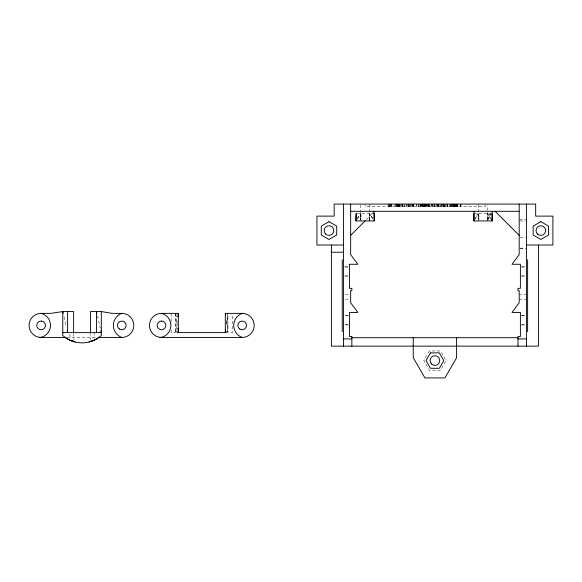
<?xml version="1.0" encoding="UTF-8"?>
<svg xmlns="http://www.w3.org/2000/svg" width="582" height="582" viewBox="0 0 582 582"><rect width="100%" height="100%" fill="white"/><g stroke="black" fill="none" stroke-linecap="round" stroke-linejoin="round"><path stroke-width="0.44" stroke-dasharray="2.91 2.18" d="M357.283 218.767L360.505 213.71L360.825 220.032L360.913 213.71M369.432 220.934L369.694 213.71L373.368 219.494M369.323 220.934L369.694 213.71L373.28 219.494M178.354 331.645L175.706 331.645L177.466 319.533M226.311 324.611L227.824 314.229M488.022 219.327L490.582 213.71L491.128 216.118M474.41 220.134L477.771 213.71L478.6 219.327M488.174 219.494L491.703 213.71M357.363 218.767L360.505 213.71L360.767 220.934M475.261 218.767L478.484 213.71L478.71 220.032M366.493 219.545L373.462 212.568M356.824 213.71L374.291 213.71M473.988 213.71L491.455 213.71M519.195 219.734L525.51 219.734M520.097 220.934L525.51 220.934M520.097 237.791L525.51 237.791M520.097 248.143L525.51 248.143M520.097 248.623L525.51 248.623M344.806 266.585L348.247 266.585M521.603 266.585L525.037 266.585M344.937 267.109L349.447 267.109M521.297 267.073L524.913 267.073M344.937 275.701L349.447 275.701M521.297 275.737L524.913 275.737M344.806 276.224L348.247 276.224M521.603 276.224L525.037 276.224M345.235 294.368L348.844 294.368M519.195 294.368L526.412 294.368M345.235 299.184L348.844 299.184M519.195 299.184L526.412 299.184M345.839 315.313L348.545 315.313M521.603 315.313L525.037 315.313M344.937 315.8L348.545 315.8M521.297 315.8L524.913 315.8M344.937 324.465L348.545 324.465M521.297 324.465L524.913 324.465M345.839 324.952L348.545 324.952M521.603 324.952L525.037 324.952M225.307 331.529L227.955 331.529L227.955 313.363M176.521 332.628L171.13 332.628L171.13 329.128M225.918 332.628L232.531 332.628L232.531 314.244M66.843 337.444L96.597 337.444M491.805 220.214L487.672 213.71L487.41 220.934L487.41 204.959M491.863 220.134L488.953 213.71L487.294 220.934L487.294 213.71M97.492 315.953L100.308 328.241M63.991 316.826L66.195 326.48M226.311 320.289L227.955 331.529M175.829 314.345L177.466 325.593M485.381 204.886L485.381 206.486L365.198 206.486L365.198 204.886M478.841 213.71L478.841 220.032M478.76 204.078L478.76 220.047M460.995 204.078L460.995 206.486M460.813 204.078L460.755 206.486M460.668 204.078L460.668 206.486M457.648 204.078L457.648 206.486M457.379 204.078L457.416 206.486M457.205 204.078L457.205 206.486M456.921 204.078L456.921 206.486M456.499 204.078L456.499 206.486M456.426 204.078L456.426 206.486M456.128 204.078L456.128 206.486M456.055 204.078L456.055 206.486M455.502 204.078L455.502 206.486M455.204 204.078L455.204 206.486M454.848 204.078L454.848 206.486M454.367 204.078L454.338 206.486M454.142 204.078L454.142 206.486M453.625 204.078L453.625 206.486M453.502 204.078L453.502 206.486M453.385 204.078L453.385 206.486M453.225 204.078L453.225 206.486M453.072 204.078L453.116 206.486M452.963 204.078L452.963 206.486M452.541 204.078L452.541 206.486M452.221 204.078L452.221 206.486M451.581 204.078L451.581 206.486M451.348 204.078L451.348 206.486M450.759 204.078L450.759 206.486M450.606 204.078L450.606 206.486M449.442 204.078L449.442 206.486M447.834 204.078L447.834 206.486M447.667 204.078L447.674 206.486M447.536 204.078L447.536 206.486M447.413 204.078L447.413 206.486M447.354 204.078L447.354 206.486M447.172 204.078L447.187 206.486M446.481 204.078L446.467 206.486M445.652 204.078L445.652 206.486M444.801 204.078L444.823 206.486M444.102 204.078L444.117 206.486M443.95 204.078L443.95 206.486M443.746 204.078L443.746 206.486M443.63 204.078L443.637 206.486M443.477 204.078L443.477 206.486M442.16 204.078L442.16 206.486M442.036 204.078L442.036 206.486M441.658 204.078L441.658 206.486M441.032 204.078L441.032 206.486M440.159 204.078L440.159 206.486M439.017 204.078L439.017 206.486M438.37 204.078L438.37 206.486M438.239 204.078L438.239 206.486M438.101 204.078L438.101 206.486M437.846 204.078L437.846 206.486M437.715 204.078L437.715 206.486M437.191 204.078L437.278 206.486M436.245 204.078L436.245 206.486M435.969 204.078L435.969 206.486M434.608 204.078L434.608 206.486M434.223 204.078L434.223 206.486M433.059 204.078L433.059 206.486M432.892 204.078L432.892 206.486M432.681 204.078L432.681 206.486M431.327 204.078L431.327 206.486M431.146 204.078L431.146 206.486M429.538 204.078L429.429 206.486M429.116 204.078L429.116 206.486M428.585 204.078L428.585 206.486M428.163 204.078L428.163 206.486M427.85 204.078L427.85 206.486M427.334 204.078L427.334 206.486M426.919 204.078L426.919 206.486M426.366 204.078L426.366 206.486M425.922 204.078L425.951 206.486M425.806 204.078L425.828 206.486M425.711 204.078L425.711 206.486M425.442 204.078L425.442 206.486M425.26 204.078L425.26 206.486M425.086 204.078L425.086 206.486M424.809 204.078L424.809 206.486M424.518 204.078L424.518 206.486M424.111 204.078L424.111 206.486M424.016 204.078L424.016 206.486M423.922 204.078L423.922 206.486M423.056 204.078L423.012 206.486M422.852 204.078L422.808 206.486M422.372 204.078L422.372 206.486M422.059 204.078L422.059 206.486M421.95 204.078L421.95 206.486M421.775 204.078L421.754 206.486M420.851 204.078L420.851 206.486M420.699 204.078L420.699 206.486M420.102 204.078L420.102 206.486M418.909 204.078L418.909 206.486M418.793 204.078L418.851 206.486M416.85 204.078L416.85 206.486M416.465 204.078L416.465 206.486M413.416 204.078L413.416 206.486M413.271 204.078L413.271 206.486M413.06 204.078L413.06 206.486M412.493 204.078L412.493 206.486M412.194 204.078L412.194 206.486M411.852 204.078L411.852 206.486M410.943 204.078L410.943 206.486M410.135 204.078L410.135 206.486M409.866 204.078L409.793 206.486M408.971 204.078L408.935 206.486M408.564 204.078L408.564 206.486M408.433 204.078L408.433 206.486M407.873 204.078L407.873 206.486M406.949 204.078L406.949 206.486M406.163 204.078L406.163 206.486M404.912 204.078L404.912 206.486M404.104 204.078L404.104 206.486M402.911 204.078L402.882 206.486M402.759 204.078L402.759 206.486M402.671 204.078L402.671 206.486M402.191 204.078L402.191 206.486M401.645 204.078L401.645 206.486M400.911 204.078L400.911 206.486M400.001 204.078L400.001 206.486M399.361 204.078L399.361 206.486M399.332 204.078L399.332 206.486M399.121 204.078L399.121 206.486M398.91 204.078L398.91 206.486M398.648 204.078L398.648 206.486M397.913 204.078L397.913 206.486M397.899 204.078L397.899 206.486M397.499 204.078L397.499 206.486M397.048 204.078L397.048 206.486M396.669 204.078L396.669 206.486M396.138 204.078L396.138 206.486M395.178 204.078L395.178 206.486M395.003 204.078L395.003 206.486M391.81 204.078L391.81 206.486M391.599 204.078L391.599 206.486M391.388 204.078L391.388 206.486M390.689 204.078L390.689 206.486M390.617 204.078L390.617 206.486M389.598 204.078L389.598 206.486M389.387 204.078L389.387 206.486M388.885 204.078L388.885 206.486M388.165 204.078L388.165 206.486M373.055 212.11L373.055 213.71M369.432 204.078L369.432 220.047M360.876 213.71L360.876 220.032M360.767 204.959L360.767 220.047M227.715 313.363L227.715 332.628M175.946 313.363L175.946 332.628M175.706 313.48L175.706 331.645M171.13 313.363L171.13 321.249M94.088 332.628L94.088 338.528M90.472 332.628L90.472 339.779M73.616 333.522L73.616 340.674M70.007 334.315L70.007 339.371M429.363 350.953L423.798 360.585L429.363 370.217L440.479 370.217L446.045 360.585L440.479 350.953L429.363 350.953M369.315 220.032L369.286 213.71L369.323 220.032"/><path stroke-width="0.87" d="M177.852 316.943L178.354 313.48M225.307 331.529L225.554 329.798M350.655 235.383L365.227 220.811M88.988 342.027L95.528 339.575L101.304 335.639L101.304 311.559L90.472 311.559L90.472 332.628M90.472 341.569L94.088 340.215M350.655 211.302L519.195 211.302M356.22 213.71L355.908 220.934L374.291 220.934L373.979 211.302M491.957 213.71L492.27 220.934L473.886 220.934L473.886 213.71M343.431 245.015L316.943 245.015L316.943 216.118L334.177 216.118L334.177 204.078L535.673 204.078L535.673 216.118L552.9 216.118L552.9 245.015L526.412 245.015M331.391 252.239L343.431 252.239M65.119 337.444L41.118 337.444A12.04 12.04 0 0 1 29.078 325.403A12.04 12.04 0 0 1 41.118 313.363L50.743 313.363L62.783 311.559L73.616 311.559L73.616 332.628M98.285 337.444L121.776 337.444A12.04 12.04 0 0 0 133.809 325.403A12.04 12.04 0 0 0 121.776 313.363L112.144 313.363L101.304 311.559M225.307 332.628L225.307 313.363L242.156 313.363A12.04 12.04 0 0 1 254.196 325.403A12.04 12.04 0 0 1 242.156 337.444L161.498 337.444A12.04 12.04 0 0 1 149.465 325.403A12.04 12.04 0 0 1 161.498 313.363L178.354 313.363L178.354 332.628M62.783 332.628L101.304 332.628L100.904 330.874M177.415 332.628L225.918 332.628M351.855 337.713L517.987 337.713M343.431 338.913L351.855 338.913M517.987 338.913L526.412 338.913M159.992 337.349L161.498 337.444M39.605 337.349L41.118 337.444M63.183 313.32L62.783 311.559L62.783 335.639L68.56 339.575L75.107 342.027M70.007 340.215L73.616 341.569M495.115 211.302L519.195 235.383M96.896 313.32L96.496 311.559L96.496 332.628M67.199 330.874L67.599 332.628L67.599 311.559M225.307 313.363L225.554 315.095M177.852 328.183L178.354 331.645M492.096 219.13L492.227 220.934L492.227 211.302M538.452 245.015L538.452 346.137L331.391 346.137L331.391 245.015M527.619 259.783L527.619 331.755M526.412 204.078L526.412 346.137M519.195 204.078L519.195 254.647L511.971 264.272L520.395 264.272L520.395 288.352L517.987 288.352L517.987 290.76L519.195 290.76L519.195 302.8L511.971 312.432L520.395 312.432L520.395 336.505L517.987 336.505L517.987 346.137M474.017 211.302L473.988 220.934M456.594 337.713L456.594 357.719L444.932 377.922L424.911 377.922L413.249 357.719L413.249 337.713M374.175 213.71L374.175 220.934M356.017 213.71L356.017 220.934M351.855 346.137L351.855 336.505L349.447 336.505L349.447 312.432L357.872 312.432L350.655 302.8L350.655 290.76L351.855 290.76L351.855 288.352L349.447 288.352L349.447 264.272L357.872 264.272L350.655 254.647L350.655 204.078M343.431 204.078L343.431 346.137M342.223 259.783L342.223 331.755M242.156 337.444A12.811 12.811 0 0 1 242.156 313.363M161.498 313.363A12.324 12.324 0 0 1 161.018 337.415M41.118 313.363A12.324 12.324 0 0 1 40.631 337.415M121.776 337.444A12.811 12.811 0 0 1 121.776 313.363M98.54 337.778A29.296 29.296 0 0 1 65.555 337.778M430.476 352.881L426.024 360.585L430.476 368.29L439.374 368.29L443.819 360.585L439.374 352.881L430.476 352.881M328.983 221.669L321.279 226.122L321.279 235.012L328.983 239.464L336.687 235.012L336.687 226.122L328.983 221.669M540.86 221.669L533.156 226.122L533.156 235.012L540.86 239.464L548.564 235.012L548.564 226.122L540.86 221.669M41.387 321.082L40.842 321.082A4.336 4.336 0 0 0 36.782 325.403A4.336 4.336 0 0 0 40.842 329.732L41.387 329.732A4.336 4.336 0 0 0 45.447 325.403A4.336 4.336 0 0 0 41.387 321.082M161.774 321.082L161.229 321.082A4.336 4.336 0 0 0 157.169 325.403A4.336 4.336 0 0 0 161.229 329.732L161.774 329.732A4.336 4.336 0 0 0 165.834 325.403A4.336 4.336 0 0 0 161.774 321.082M537.455 233.971A4.816 4.816 0 0 0 545.516 231.811A4.816 4.816 0 0 0 539.616 225.911A4.816 4.816 0 0 0 537.455 233.971M431.517 363.99A4.816 4.816 0 0 0 439.577 361.829A4.816 4.816 0 0 0 433.677 355.929A4.816 4.816 0 0 0 431.517 363.99M325.571 233.971A4.816 4.816 0 0 0 333.639 231.811A4.816 4.816 0 0 0 327.731 225.911A4.816 4.816 0 0 0 325.571 233.971M239.762 329.012A4.336 4.336 0 0 0 246.484 325.68A4.336 4.336 0 0 0 240.235 321.526A4.336 4.336 0 0 0 239.762 329.012M119.375 329.012A4.336 4.336 0 0 0 126.098 325.68A4.336 4.336 0 0 0 119.848 321.526A4.336 4.336 0 0 0 119.375 329.012"/></g></svg>
